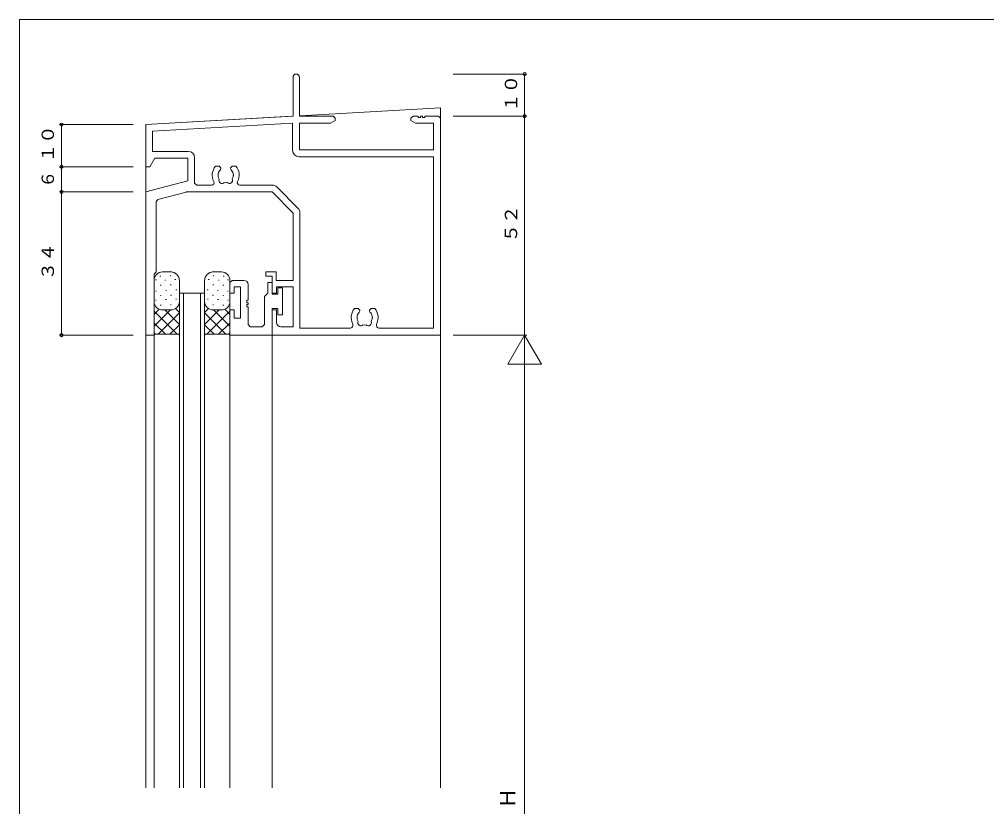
# Model space of a CAD drawing. Units: millimetres on the paper. Extents: x -297 to 270, y -210 to 193.
# Drawn here: x -295 to -65.3, y 4 to 191 of the extents above; entities that cross this region are included whole.
import ezdxf
from ezdxf.enums import TextEntityAlignment as Align

# ---------------------------------------------------------------- set-up
doc = ezdxf.new("R2010")
doc.units = ezdxf.units.MM
for name, color, linetype, lineweight in [('0-1_YKK_ZWAK', 7, 'Continuous', 9), ('0-3_YKK_11', 7, 'Continuous', 9), ('0-4_YKK_12', 2, 'Continuous', 9), ('0-6_YKK_13', 4, 'Continuous', 9), ('0-7_YKK_D', 6, 'Continuous', 9)]:
    doc.layers.add(name, color=color, linetype=linetype, lineweight=lineweight)
doc.styles.add('ＭＳ ゴシック', font='')
doc.styles.get('ＭＳ ゴシック').set_extended_font_data('MS Gothic')

msp = doc.modelspace()

# ---------------------------------------------------------------- linework, layer by layer
at = {"layer": '0-1_YKK_ZWAK'}
for p in [(-295, -184), (255, 191)]:
    msp.add_line(p, (-295, 191), dxfattribs=at)
at = {"layer": '0-3_YKK_11'}
for p, q in [((-230, 177.25), (-230, 168)), ((-228.5, 168), (-228.5, 177.25)), ((-230, 168), (-265, 166)), ((-220.5, 168), (-228.5, 168)), ((-201.5, 168), (-202, 167.5)), ((-195.5, 168), (-198.7, 168)), ((-195, 167.5), (-195.5, 168)), ((-265, 166), (-265, 156)), ((-230.13, 166.36), (-263.37, 164.461)), ((-230.13, 159.87), (-230.13, 166.36)), ((-228.5, 166.37), (-221.091, 166.37)), ((-228.5, 160), (-228.5, 166.37)), ((-202, 167.5), (-202, 167)), ((-202, 167), (-200.909, 166.37)), ((-200.909, 166.37), (-196.63, 166.37)), ((-196.63, 166.37), (-196.63, 160)), ((-195, 116), (-195, 167.5)), ((-263.37, 164.461), (-263.37, 159.63)), ((-263.37, 159.63), (-254.87, 159.63)), ((-196.63, 160), (-228.5, 160)), ((-262.845, 158), (-255, 158)), ((-255, 158), (-255, 152.68)), ((-253.37, 158.13), (-253.37, 152.13)), ((-196.63, 158.37), (-228.63, 158.37)), ((-196.63, 117.63), (-196.63, 158.37)), ((-255, 152.68), (-265, 150)), ((-242.637, 151.63), (-234.946, 151.63)), ((-265, 150), (-265, 116)), ((-262.129, 148.181), (-255.404, 149.983)), ((-255.404, 149.983), (-255.275, 150)), ((-255.275, 150), (-235, 150)), ((-235, 150), (-230, 145)), ((-233.885, 151.191), (-228.809, 146.115)), ((-262.5, 147.698), (-262.129, 148.181)), ((-262.5, 131), (-262.5, 147.698)), ((-230, 145), (-230, 129)), ((-228.37, 145.054), (-228.37, 117.63)), ((-263, 130.5), (-262.5, 131)), ((-236.5, 131), (-236.5, 130)), ((-234, 131), (-236.5, 131)), ((-263, 116), (-263, 130.5)), ((-236.5, 130), (-235, 130)), ((-242.5, 120), (-242.5, 127.5)), ((-240.7, 128), (-240.7, 124.3)), ((-236, 126), (-236, 128.5)), ((-236, 128.5), (-235, 128.5)), ((-232.5, 127.2), (-232.5, 120.8)), ((-230, 127.5), (-230, 118)), ((-236.8, 125.2), (-236, 126)), ((-245, 116), (-245, 122)), ((-235, 122.3), (-235, 116)), ((-235, 122), (-235, 116)), ((-240.7, 118.5), (-240.2, 118)), ((-230, 118), (-232.9, 118)), ((-228.37, 117.63), (-216.587, 117.63)), ((-209.413, 117.63), (-196.63, 117.63)), ((-265, 116), (-263, 116)), ((-235, 116), (-245, 116)), ((-235, 116), (-195, 116))]:
    msp.add_line(p, q, dxfattribs=at)
for points in [[(-221.091, 166.37), (-220, 167), (-220, 167.5), (-220.5, 168)], [(-198.7, 168), (-198.7, 167.7), (-199.3, 167.7), (-199.3, 168), (-199.7, 168), (-199.7, 167.7), (-200.3, 167.7), (-200.3, 168), (-201.5, 168)], [(-265, 156), (-264, 156), (-262.845, 158)], [(-248.415, 156.1), (-247.55, 156.1), (-247.15, 155.7), (-247.15, 155.561), (-247.268, 155.277)], [(-247.614, 154.796), (-247.703, 154.707), (-247.773, 154.313)], [(-244.732, 155.277), (-244.85, 155.561), (-244.85, 155.7), (-244.45, 156.1), (-243.585, 156.1)], [(-244.211, 153.804), (-244.158, 153.919), (-244.297, 154.707), (-244.386, 154.796)], [(-253.37, 152.13), (-252.87, 151.63), (-249.363, 151.63)], [(-230, 129), (-234, 129), (-234, 131)], [(-242.5, 127.5), (-244, 127.5), (-244, 126), (-245, 126), (-245, 128.5), (-244.5, 129), (-241.7, 129)], [(-235, 130), (-235, 126), (-233.9, 126), (-233.9, 127.5), (-230, 127.5)], [(-235, 128.5), (-235, 125.7), (-233.6, 125.7), (-233.6, 127.2), (-232.5, 127.2)], [(-240.7, 124.3), (-241, 124.3), (-241, 123.7), (-240.7, 123.7), (-240.7, 123.3), (-241, 123.3), (-241, 122.7), (-240.7, 122.7), (-240.7, 118.5)], [(-240.2, 118), (-237.3, 118), (-236.8, 118.5), (-236.8, 125.2)], [(-245, 122), (-244, 122), (-244, 120), (-242.5, 120)], [(-232.5, 120.8), (-233.6, 120.8), (-233.6, 122.3), (-235, 122.3)], [(-233.9, 119), (-233.9, 122), (-235, 122)], [(-215.415, 122.3), (-214.55, 122.3), (-214.15, 121.9), (-214.15, 121.761), (-214.268, 121.477)], [(-211.732, 121.477), (-211.85, 121.761), (-211.85, 121.9), (-211.45, 122.3), (-210.585, 122.3)], [(-214.614, 120.996), (-214.703, 120.907), (-214.773, 120.513)], [(-211.211, 120.004), (-211.158, 120.119), (-211.227, 120.513)]]:
    msp.add_lwpolyline(points, dxfattribs=at)
for centre, radius, start, end in [((-229.25, 177.25), 0.75, 0, 180), ((-254.87, 158.13), 1.5, 0, 90), ((-228.63, 159.87), 1.5, 180, 270), ((-246, 154), 3.2, 138.98549, 207.76132), ((-246, 154), 1.8, 170.00023, 210.85315), ((-246, 154), 1.8, 134.79283, 153.73979), ((-246, 154), 1.8, 26.26019, 45.20715), ((-246, 154), 3.2, 332.23866, 41.0145), ((-249.363, 152.23), 0.6, 270, 27.76132), ((-246.86, 152.771), 0.75, 155.95277, 314.04721), ((-246, 154), 1.8, 259.14684, 280.85315), ((-245.14, 152.771), 0.75, 225.95277, 24.04721), ((-246, 154), 1.8, 329.14684, 353.73979), ((-242.637, 152.23), 0.6, 152.23866, 270), ((-234.946, 150.13), 1.5, 45, 90), ((-229.87, 145.054), 1.5, 0, 45), ((-241.7, 128), 1, 0.00006, 90), ((-213, 120.2), 3.2, 138.98549, 206.26349), ((-213, 120.2), 3.2, 333.7365, 41.0145), ((-213, 120.2), 1.8, 170.00034, 210.85315), ((-213, 120.2), 1.8, 134.79283, 153.73979), ((-213, 120.2), 1.8, 10.00047, 45.20715), ((-213, 120.2), 1.8, 329.14684, 353.73979), ((-232.9, 119), 1, 180, 270), ((-216.587, 118.43), 0.8, 270, 26.26349), ((-213.86, 118.971), 0.75, 155.95277, 314.04721), ((-213, 120.2), 1.8, 259.14684, 280.85315), ((-212.14, 118.971), 0.75, 225.95277, 24.04721), ((-209.413, 118.43), 0.8, 153.7365, 270)]:
    msp.add_arc(centre, radius, start, end, dxfattribs=at)
at = {"layer": '0-4_YKK_12'}
for p, q in [((-228.415, 168.091), (-195, 170)), ((-195, 170), (-195, 8.5)), ((-265, 166), (-230.283, 167.984)), ((-265, 166), (-265, 8.5)), ((-265, 149.77), (-265, 156.3)), ((-257, 126), (-251, 126)), ((-257, 8.5), (-257, 126)), ((-256, 8.5), (-256, 126)), ((-252, 8.5), (-252, 126)), ((-251, 8.5), (-251, 126)), ((-263, 8.5), (-263, 116.3)), ((-245, 116.3), (-245, 8.5)), ((-235, 116.3), (-235, 8.5))]:
    msp.add_line(p, q, dxfattribs=at)
at = {"layer": '0-6_YKK_13'}
for p, q in [((-258.8, 131), (-261, 131)), ((-249.2, 131), (-247, 131)), ((-263, 129), (-263, 116)), ((-262.442, 129.156), (-262.642, 129.156)), ((-261.4, 129.977), (-261.6, 129.977)), ((-260.276, 129.083), (-260.476, 129.083)), ((-258.994, 130.073), (-259.194, 130.073)), ((-257.87, 129.18), (-258.07, 129.18)), ((-257, 116), (-257, 129)), ((-251, 116), (-251, 129)), ((-250.13, 129.18), (-249.93, 129.18)), ((-249.006, 130.073), (-248.806, 130.073)), ((-247.724, 129.083), (-247.524, 129.083)), ((-246.6, 129.977), (-246.4, 129.977)), ((-245.558, 129.156), (-245.358, 129.156)), ((-245, 129), (-245, 116)), ((-262.394, 126.46), (-262.594, 126.46)), ((-261.359, 127.856), (-261.559, 127.856)), ((-260.036, 126.629), (-260.236, 126.629)), ((-258.953, 127.952), (-259.153, 127.952)), ((-257.629, 126.725), (-257.829, 126.725)), ((-250.371, 126.725), (-250.171, 126.725)), ((-249.047, 127.952), (-248.847, 127.952)), ((-247.964, 126.629), (-247.764, 126.629)), ((-246.641, 127.856), (-246.441, 127.856)), ((-245.606, 126.46), (-245.406, 126.46)), ((-262.49, 124.343), (-262.69, 124.343)), ((-261.287, 125.426), (-261.487, 125.426)), ((-260.084, 124.439), (-260.284, 124.439)), ((-258.881, 125.522), (-259.081, 125.522)), ((-257.677, 124.535), (-257.877, 124.535)), ((-250.323, 124.535), (-250.123, 124.535)), ((-249.119, 125.522), (-248.919, 125.522)), ((-247.916, 124.439), (-247.716, 124.439)), ((-246.713, 125.426), (-246.513, 125.426)), ((-245.51, 124.343), (-245.31, 124.343)), ((-261.773, 122.155), (-263, 120.928)), ((-259.1, 122), (-263, 118.1)), ((-261.335, 123.14), (-261.535, 123.14)), ((-258.8, 122), (-261, 122)), ((-260.472, 122), (-257, 118.528)), ((-258.929, 123.236), (-259.129, 123.236)), ((-257.872, 122.229), (-257, 121.357)), ((-250.128, 122.229), (-251, 121.357)), ((-247.528, 122), (-251, 118.528)), ((-249.2, 122), (-247, 122)), ((-249.071, 123.236), (-248.871, 123.236)), ((-248.9, 122), (-245, 118.1)), ((-246.665, 123.14), (-246.465, 123.14)), ((-246.227, 122.155), (-245, 120.928)), ((-263, 121.7), (-257.5, 116.2)), ((-257, 121.272), (-262.072, 116.2)), ((-251, 121.272), (-245.928, 116.2)), ((-245, 121.7), (-250.5, 116.2)), ((-263, 118.872), (-260.328, 116.2)), ((-257, 118.443), (-259.243, 116.2)), ((-251, 118.443), (-248.757, 116.2)), ((-245, 118.872), (-247.672, 116.2)), ((-263, 116.543), (-262.657, 116.2)), ((-263, 116), (-262.8, 116.2)), ((-257, 116.2), (-262.8, 116.2)), ((-257, 116), (-257.2, 116.2)), ((-251, 116), (-250.8, 116.2)), ((-251, 116.2), (-245.2, 116.2)), ((-245, 116.543), (-245.343, 116.2)), ((-245, 116), (-245.2, 116.2))]:
    msp.add_line(p, q, dxfattribs=at)
for centre, start, end in [((-261, 129), 90, 180), ((-259, 129), 0, 90), ((-249, 129), 90, 180), ((-247, 129), 0, 90), ((-261, 124), 180, 270), ((-259, 124), 270, 0), ((-249, 124), 180, 270), ((-247, 124), 270, 0)]:
    msp.add_arc(centre, 2, start, end, dxfattribs=at)
at = {"layer": '0-7_YKK_D'}
for p, q in [((-192, 178), (-174.5, 178)), ((-175, 178), (-175, 168)), ((-192, 168), (-174.5, 168)), ((-192, 168), (-174.5, 168)), ((-175, 116), (-175, 168)), ((-268, 166), (-285.5, 166)), ((-268, 166), (-285.5, 166)), ((-285, 166), (-285, 156)), ((-268, 156), (-285.5, 156)), ((-268, 156), (-285.5, 156)), ((-285, 156), (-285, 150)), ((-268, 150), (-285.5, 150)), ((-268, 150), (-285.5, 150)), ((-285, 116), (-285, 150)), ((-268, 116), (-285.5, 116)), ((-192, 116), (-174.5, 116)), ((-175, 116), (-179, 109.072)), ((-175, 116), (-171, 109.072)), ((-175, 116), (-175, -104)), ((-171, 109.072), (-179, 109.072))]:
    msp.add_line(p, q, dxfattribs=at)
for centre, start, end in [((-175, 178), 0, 180), ((-175, 178), 180, 0), ((-175, 168), 0, 180), ((-175, 168), 0, 180), ((-175, 168), 180, 0), ((-175, 168), 180, 0), ((-285, 166), 0, 180), ((-285, 166), 0, 180), ((-285, 166), 180, 0), ((-285, 166), 180, 0), ((-285, 156), 0, 180), ((-285, 156), 0, 180), ((-285, 156), 180, 0), ((-285, 156), 180, 0), ((-285, 150), 0, 180), ((-285, 150), 0, 180), ((-285, 150), 180, 0), ((-285, 150), 180, 0), ((-285, 116), 0, 180), ((-285, 116), 180, 0)]:
    msp.add_arc(centre, 0.375, start, end, dxfattribs=at)

# ---------------------------------------------------------------- texts
at = {"layer": '0-7_YKK_D', "color": 7, "style": 'ＭＳ ゴシック', "width": 1.1}
for s, p in [('１０', (-175.9, 169.018)), ('１０', (-285.9, 157.018)), ('５２', (-175.9, 138.018)), ('３４', (-285.9, 129.018))]:
    msp.add_text(s, height=2.933, rotation=90, dxfattribs=at).set_placement(p, align=Align.BOTTOM_LEFT)
at = {"layer": '0-7_YKK_D', "color": 7, "style": 'ＭＳ ゴシック'}
msp.add_text('６', height=2.933, rotation=90, dxfattribs=at).set_placement((-285.9, 151.018), align=Align.BOTTOM_LEFT)
at = {"layer": '0-7_YKK_D', "color": 3, "style": 'ＭＳ ゴシック'}
msp.add_text('Ｈ', height=3.666, rotation=90, dxfattribs=at).set_placement((-176.1, 3.537), align=Align.BOTTOM_LEFT)

doc.saveas('drawing.dxf')
